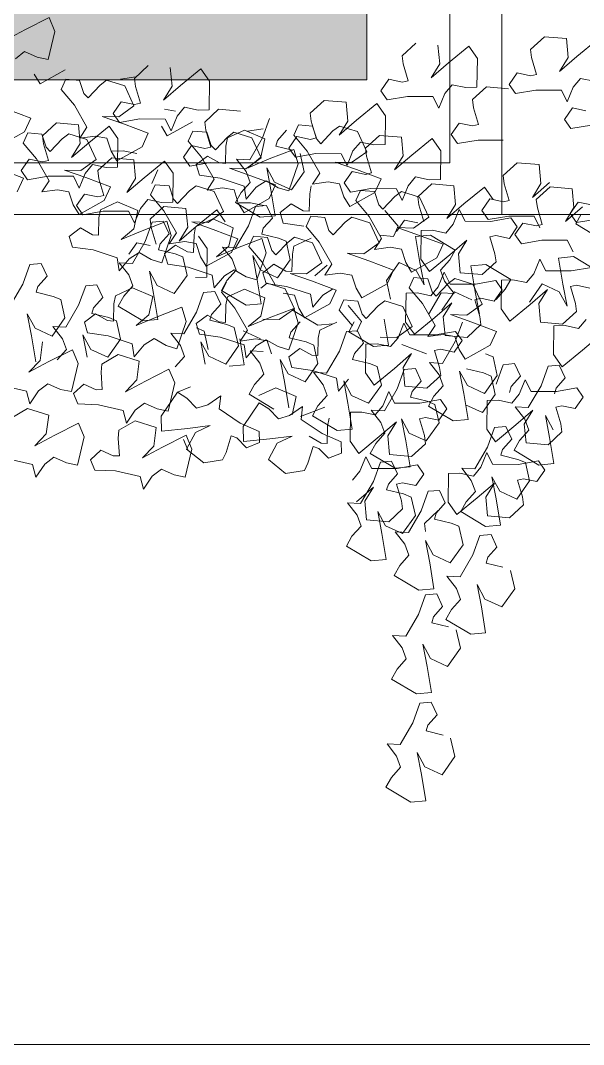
# Model space of a CAD drawing. Header units: metres. Extents: x -44 to 358, y -286 to 66.
# Drawn here: x 268.912 to 269.454, y 10.867 to 11.854 of the extents above; entities that cross this region are included whole.
import ezdxf

# ---------------------------------------------------------------- set-up
doc = ezdxf.new("R2010")
doc.units = ezdxf.units.M
doc.header["$LTSCALE"] = 0.3
doc.linetypes.add('CONTINU', pattern=[0])
for name, color, linetype, lineweight in [('arbustos', 95, 'Continuous', 0), ('EL0', 7, 'Continuous', 15), ('EL1', 150, 'Continuous', 13)]:
    doc.layers.add(name, color=color, linetype=linetype, lineweight=lineweight)
doc.layers.add('matas', color=74, linetype='Continuous', lineweight=0, transparency=0.6)

# ---------------------------------------------------------------- blocks, each defined once
blk = doc.blocks.new('A$C4E4C09DE')
at = {"layer": 'matas', "color": 97, "linetype": 'CONTINU', "true_color": 0x467138}
for p, q in [((54.85, 80.08), (54.2, 78.66)), ((57.25, 78.75), (54.85, 80.08)), ((59.28, 77.57), (57.25, 78.75)), ((54.2, 78.66), (54.79, 75.73)), ((54.79, 75.73), (55.94, 75.92)), ((55.94, 75.92), (57.26, 76.46)), ((57.26, 76.46), (58.19, 75.69)), ((53, 74.71), (55.55, 73.17)), ((45.63, 74.23), (47.23, 73.94)), ((48.65, 73.78), (46.76, 73.26)), ((49.31, 73.24), (48.65, 73.78)), ((51.45, 73.67), (50.96, 72.33)), ((52.9, 73.74), (51.45, 73.67)), ((53.35, 72.67), (52.9, 73.74)), ((55.55, 73.17), (56.19, 74.15)), ((106.28, 72.11), (104.22, 73.92)), ((107.41, 73.93), (107.16, 71.99)), ((109.7, 74.05), (107.41, 73.93)), ((111.1, 72.67), (109.7, 74.05)), ((46.76, 73.26), (45.72, 71.22)), ((50.51, 71.88), (49.31, 73.24)), ((50.96, 72.33), (50.51, 71.88)), ((51.91, 71.07), (53.35, 72.67)), ((110.96, 71.84), (111.1, 72.67)), ((117.52, 72.79), (116.57, 71.55)), ((119.57, 70.98), (117.52, 72.79)), ((120.71, 72.8), (120.46, 70.87)), ((124.39, 71.55), (123, 72.93)), ((108, 70.51), (106.28, 72.11)), ((107.16, 71.99), (108, 70.51)), ((110.38, 70.12), (110.96, 71.84)), ((116.57, 71.55), (116.51, 68.56)), ((124.25, 70.71), (124.39, 71.55)), ((41.4, 70.81), (42.55, 71)), ((45.72, 71.22), (47.27, 70.03)), ((50.53, 68.83), (51.91, 71.07)), ((58.98, 70.46), (56.39, 69.59)), ((112.4, 70.19), (110.99, 69.95)), ((113.19, 68.98), (112.4, 70.19)), ((121.3, 69.39), (119.57, 70.98)), ((120.46, 70.87), (121.3, 69.39)), ((123.68, 68.99), (124.25, 70.71)), ((22.44, 69.36), (21.4, 67.31)), ((24.34, 69.88), (22.44, 69.36)), ((24.99, 69.34), (24.34, 69.88)), ((26.19, 67.98), (24.99, 69.34)), ((27.13, 69.76), (26.64, 68.42)), ((28.58, 69.84), (27.13, 69.76)), ((29.03, 68.77), (28.58, 69.84)), ((32.24, 69.31), (33.84, 69.02)), ((39.61, 69.79), (42.16, 68.25)), ((42.16, 68.25), (42.8, 69.23)), ((46.73, 69.32), (44.14, 68.45)), ((48.97, 70.02), (46.73, 69.32)), ((47.27, 70.03), (48.97, 70.02)), ((56.39, 69.59), (57, 68.15)), ((104.39, 69.62), (105.79, 69.86)), ((105.79, 69.86), (106.54, 68.91)), ((110.99, 69.95), (110.38, 70.12)), ((145.21, 69.48), (144.27, 68.24)), ((147.26, 67.67), (145.21, 69.48)), ((148.4, 69.49), (148.15, 67.56)), ((152.08, 68.24), (150.69, 69.62)), ((26.64, 68.42), (26.19, 67.98)), ((27.6, 67.16), (29.03, 68.77)), ((33.37, 68.34), (32.33, 66.3)), ((35.26, 68.86), (33.37, 68.34)), ((35.91, 68.32), (35.26, 68.86)), ((37.12, 66.96), (35.91, 68.32)), ((38.06, 68.75), (37.57, 67.41)), ((39.51, 68.82), (38.06, 68.75)), ((39.96, 67.75), (39.51, 68.82)), ((44.14, 68.45), (44.74, 67.01)), ((52.38, 68.08), (50.49, 67.56)), ((51.23, 67.67), (50.53, 68.83)), ((53.04, 67.53), (52.38, 68.08)), ((57, 68.15), (59.55, 66.6)), ((106.54, 68.91), (107.09, 67.38)), ((107.09, 67.38), (107.75, 68.58)), ((107.75, 68.58), (110.38, 68.49)), ((110.38, 68.49), (112.48, 68.05)), ((112.48, 68.05), (113.19, 68.98)), ((115.54, 68.65), (113.25, 68.53)), ((116.93, 67.27), (115.54, 68.65)), ((116.51, 68.56), (117.68, 68.5)), ((117.68, 68.5), (119.09, 68.74)), ((119.09, 68.74), (119.83, 67.79)), ((124.29, 68.83), (123.68, 68.99)), ((125.69, 69.07), (124.29, 68.83)), ((126.48, 67.85), (125.69, 69.07)), ((144.27, 68.24), (144.2, 65.25)), ((151.94, 67.4), (152.08, 68.24)), ((21.4, 67.31), (22.96, 66.13)), ((26.21, 64.93), (27.6, 67.16)), ((37.57, 67.41), (37.12, 66.96)), ((38.52, 66.15), (39.96, 67.75)), ((44.74, 67.01), (47.3, 65.46)), ((47.94, 66.44), (48.43, 67.78)), ((48.43, 67.78), (49.63, 67.95)), ((50.49, 67.56), (49.45, 65.51)), ((49.63, 67.95), (51.23, 67.67)), ((54.24, 66.18), (53.04, 67.53)), ((55.18, 67.96), (54.69, 66.62)), ((56.63, 68.04), (55.18, 67.96)), ((57.08, 66.96), (56.63, 68.04)), ((116.79, 66.43), (116.93, 67.27)), ((119.83, 67.79), (120.39, 66.26)), ((120.39, 66.26), (121.05, 67.45)), ((121.05, 67.45), (123.67, 67.37)), ((123.67, 67.37), (125.78, 66.92)), ((125.78, 66.92), (126.48, 67.85)), ((148.99, 66.08), (147.26, 67.67)), ((148.15, 67.56), (148.99, 66.08)), ((151.37, 65.68), (151.94, 67.4)), ((24.66, 66.12), (22.42, 65.42)), ((22.96, 66.13), (24.66, 66.12)), ((32.33, 66.3), (33.88, 65.11)), ((37.13, 63.91), (38.52, 66.15)), ((46.68, 66.52), (45.27, 66.28)), ((47.84, 66.46), (46.68, 66.52)), ((47.3, 65.46), (47.94, 66.44)), ((54.69, 66.62), (54.24, 66.18)), ((55.64, 65.36), (57.08, 66.96)), ((106.53, 66.77), (105.13, 66.52)), ((107.32, 65.55), (106.53, 66.77)), ((116.22, 64.71), (116.79, 66.43)), ((126.84, 66.52), (125.9, 65.27)), ((128.9, 64.71), (126.84, 66.52)), ((130.03, 66.53), (129.78, 64.59)), ((132.32, 66.65), (130.03, 66.53)), ((133.72, 65.27), (132.32, 66.65)), ((22.42, 65.42), (19.82, 64.54)), ((26.91, 63.76), (26.21, 64.93)), ((35.58, 65.1), (33.34, 64.4)), ((33.88, 65.11), (35.58, 65.1)), ((49.45, 65.51), (51, 64.32)), ((54.26, 63.13), (55.64, 65.36)), ((104.51, 65.06), (106.62, 64.62)), ((106.62, 64.62), (107.32, 65.55)), ((125.9, 65.27), (125.84, 62.28)), ((133.58, 64.44), (133.72, 65.27)), ((143.23, 65.34), (140.94, 65.22)), ((144.62, 63.96), (143.23, 65.34)), ((144.2, 65.25), (145.37, 65.19)), ((145.37, 65.19), (146.78, 65.43)), ((146.78, 65.43), (147.52, 64.48)), ((151.98, 65.52), (151.37, 65.68)), ((153.38, 65.76), (151.98, 65.52)), ((154.17, 64.54), (153.38, 65.76)), ((19.82, 64.54), (20.43, 63.11)), ((23.62, 62.54), (24.12, 63.88)), ((24.12, 63.88), (25.31, 64.05)), ((25.31, 64.05), (26.91, 63.76)), ((33.34, 64.4), (30.75, 63.53)), ((37.84, 62.75), (37.13, 63.91)), ((43, 64.67), (43.6, 63.23)), ((52.7, 64.31), (50.46, 63.62)), ((51, 64.32), (52.7, 64.31)), ((59.52, 64.19), (56.92, 63.31)), ((116.83, 64.55), (116.22, 64.71)), ((118.23, 64.79), (116.83, 64.55)), ((119.02, 63.57), (118.23, 64.79)), ((130.62, 63.11), (128.9, 64.71)), ((129.78, 64.59), (130.62, 63.11)), ((133, 62.72), (133.58, 64.44)), ((138.59, 62.53), (137.92, 64.57)), ((144.48, 63.12), (144.62, 63.96)), ((147.52, 64.48), (148.08, 62.95)), ((148.08, 62.95), (148.74, 64.14)), ((148.74, 64.14), (151.36, 64.06)), ((151.36, 64.06), (153.47, 63.61)), ((153.47, 63.61), (154.17, 64.54)), ((15.78, 62.79), (14.74, 60.75)), ((17.67, 63.31), (15.78, 62.79)), ((18.33, 62.77), (17.67, 63.31)), ((19.53, 61.42), (18.33, 62.77)), ((20.47, 63.2), (19.98, 61.86)), ((20.43, 63.11), (22.98, 61.56)), ((21.92, 63.27), (20.47, 63.2)), ((22.37, 62.2), (21.92, 63.27)), ((30.75, 63.53), (31.35, 62.09)), ((34.55, 61.52), (35.04, 62.86)), ((35.04, 62.86), (36.24, 63.03)), ((36.24, 63.03), (37.84, 62.75)), ((38.99, 63.16), (37.1, 62.64)), ((39.64, 62.61), (38.99, 63.16)), ((41.79, 63.04), (41.3, 61.7)), ((43.24, 63.12), (41.79, 63.04)), ((43.69, 62.04), (43.24, 63.12)), ((50.46, 63.62), (47.87, 62.74)), ((47.87, 62.74), (48.47, 61.3)), ((54.96, 61.96), (54.26, 63.13)), ((56.92, 63.31), (57.53, 61.87)), ((113.59, 63.17), (116.21, 63.09)), ((116.21, 63.09), (118.32, 62.65)), ((118.32, 62.65), (119.02, 63.57)), ((120.98, 63.09), (120.04, 61.85)), ((123.03, 61.28), (120.98, 63.09)), ((124.17, 63.1), (123.92, 61.17)), ((126.46, 63.22), (124.17, 63.1)), ((127.85, 61.85), (126.46, 63.22)), ((135.02, 62.79), (133.61, 62.55)), ((135.81, 61.58), (135.02, 62.79)), ((136.11, 63.43), (137.02, 62.33)), ((140.47, 63.28), (138.32, 62.45)), ((142.22, 62.4), (140.47, 63.28)), ((143.91, 61.4), (144.48, 63.12)), ((154.53, 63.21), (153.59, 61.96)), ((156.59, 61.4), (154.53, 63.21)), ((157.72, 63.22), (157.47, 61.28)), ((160.01, 63.34), (157.72, 63.22)), ((161.41, 61.96), (160.01, 63.34)), ((19.98, 61.86), (19.53, 61.42)), ((20.93, 60.6), (22.37, 62.2)), ((22.98, 61.56), (23.62, 62.54)), ((31.35, 62.09), (33.91, 60.54)), ((37.1, 62.64), (36.06, 60.59)), ((40.85, 61.26), (39.64, 62.61)), ((41.3, 61.7), (40.85, 61.26)), ((42.25, 60.44), (43.69, 62.04)), ((51.67, 60.74), (52.16, 62.08)), ((52.16, 62.08), (53.36, 62.24)), ((53.36, 62.24), (54.96, 61.96)), ((120.04, 61.85), (119.97, 58.86)), ((125.84, 62.28), (127.01, 62.22)), ((127.01, 62.22), (128.41, 62.46)), ((127.71, 61.01), (127.85, 61.85)), ((128.41, 62.46), (129.16, 61.51)), ((133.61, 62.55), (133, 62.72)), ((137.18, 61.72), (135.41, 61.36)), ((137.02, 62.33), (137.18, 61.72)), ((138.32, 62.45), (138.69, 60.53)), ((139.83, 60.21), (138.59, 62.53)), ((142.34, 61.56), (142.22, 62.4)), ((153.59, 61.96), (153.53, 58.97)), ((161.27, 61.13), (161.41, 61.96)), ((14.74, 60.75), (16.29, 59.56)), ((19.55, 58.37), (20.93, 60.6)), ((31.6, 61.38), (30.94, 60.09)), ((32.76, 61.24), (31.6, 61.38)), ((33.28, 61.6), (31.88, 61.36)), ((33.42, 59.19), (32.76, 61.24)), ((34.45, 61.54), (33.28, 61.6)), ((33.91, 60.54), (34.55, 61.52)), ((48.47, 61.3), (51.03, 59.76)), ((51.03, 59.76), (51.67, 60.74)), ((109.78, 60.76), (109.53, 58.82)), ((112.08, 60.88), (109.78, 60.76)), ((113.47, 59.5), (112.08, 60.88)), ((124.76, 59.69), (123.03, 61.28)), ((123.92, 61.17), (124.76, 59.69)), ((127.14, 59.29), (127.71, 61.01)), ((129.16, 61.51), (129.71, 59.98)), ((129.71, 59.98), (130.37, 61.18)), ((130.37, 61.18), (133, 61.09)), ((133, 61.09), (135.1, 60.65)), ((134.61, 61.06), (134.12, 59.16)), ((135.3, 61.45), (134.79, 59.98)), ((135.1, 60.65), (135.81, 61.58)), ((137.81, 60.37), (135.3, 61.45)), ((142.33, 59.75), (142.34, 61.56)), ((144.52, 61.24), (143.91, 61.4)), ((145.92, 61.48), (144.52, 61.24)), ((146.71, 60.26), (145.92, 61.48)), ((158.31, 59.8), (156.59, 61.4)), ((157.47, 61.28), (158.31, 59.8)), ((160.69, 59.41), (161.27, 61.13)), ((17.99, 59.55), (15.75, 58.85)), ((16.29, 59.56), (17.99, 59.55)), ((20.84, 59.94), (19.8, 57.9)), ((22.73, 60.46), (20.84, 59.94)), ((23.39, 59.92), (22.73, 60.46)), ((24.59, 58.57), (23.39, 59.92)), ((25.53, 60.35), (25.04, 59.01)), ((26.98, 60.42), (25.53, 60.35)), ((27.43, 59.35), (26.98, 60.42)), ((30.94, 60.09), (31.86, 58.99)), ((36.06, 60.59), (37.61, 59.4)), ((40.86, 58.21), (42.25, 60.44)), ((134.79, 59.98), (135.65, 57.12)), ((139.94, 59.39), (137.81, 60.37)), ((138.69, 60.53), (139.94, 59.39)), ((141.2, 60.24), (139.83, 60.21)), ((140.15, 58.99), (141.2, 60.24)), ((141.28, 59.86), (143.9, 59.78)), ((142.96, 59.78), (142.33, 59.75)), ((144.22, 60.45), (142.96, 59.78)), ((143.9, 59.78), (146.01, 59.34)), ((145.35, 59.53), (144.22, 60.45)), ((144.97, 58.43), (145.35, 59.53)), ((146.01, 59.34), (146.71, 60.26)), ((148.67, 59.78), (147.73, 58.54)), ((150.72, 57.97), (148.67, 59.78)), ((151.86, 59.79), (151.61, 57.86)), ((154.15, 59.91), (151.86, 59.79)), ((155.54, 58.54), (154.15, 59.91)), ((15.75, 58.85), (13.16, 57.98)), ((25.04, 59.01), (24.59, 58.57)), ((26, 57.75), (27.43, 59.35)), ((31.86, 58.99), (32.01, 58.38)), ((34.66, 56.88), (33.42, 59.19)), ((37.07, 58.7), (34.48, 57.82)), ((39.31, 59.39), (37.07, 58.7)), ((37.61, 59.4), (39.31, 59.39)), ((42.26, 59.38), (41.6, 58.09)), ((43.41, 59.24), (42.26, 59.38)), ((44.08, 57.2), (43.41, 59.24)), ((108.56, 58.5), (106.27, 58.37)), ((109.95, 57.12), (108.56, 58.5)), ((110.37, 57.34), (108.65, 58.93)), ((109.53, 58.82), (110.37, 57.34)), ((112.76, 56.94), (113.33, 58.66)), ((113.33, 58.66), (113.47, 59.5)), ((119.97, 58.86), (121.14, 58.79)), ((121.14, 58.79), (122.55, 59.04)), ((122.55, 59.04), (123.29, 58.08)), ((127.75, 59.12), (127.14, 59.29)), ((129.15, 59.37), (127.75, 59.12)), ((129.94, 58.15), (129.15, 59.37)), ((134.12, 59.16), (135.37, 57.24)), ((137.17, 57.99), (138.03, 59.46)), ((138.03, 59.46), (137.51, 57.17)), ((139.7, 57.87), (140.15, 58.99)), ((147.73, 58.54), (147.66, 55.55)), ((153.53, 58.97), (154.7, 58.91)), ((154.7, 58.91), (156.1, 59.15)), ((155.4, 57.7), (155.54, 58.54)), ((156.1, 59.15), (156.85, 58.2)), ((161.3, 59.24), (160.69, 59.41)), ((162.71, 59.48), (161.3, 59.24)), ((163.5, 58.27), (162.71, 59.48)), ((13.16, 57.98), (13.76, 56.54)), ((17.45, 57.31), (18.65, 57.48)), ((18.65, 57.48), (20.25, 57.2)), ((20.25, 57.2), (19.55, 58.37)), ((19.8, 57.9), (21.35, 56.71)), ((24.61, 55.52), (26, 57.75)), ((26.71, 57.66), (25.67, 55.61)), ((28.6, 58.18), (26.71, 57.66)), ((29.25, 57.64), (28.6, 58.18)), ((29.44, 57.73), (28.95, 55.83)), ((30.45, 56.28), (29.25, 57.64)), ((30.24, 58.02), (29.44, 57.73)), ((32.01, 58.38), (30.24, 58.02)), ((31.4, 58.06), (30.9, 56.72)), ((32.84, 58.14), (31.4, 58.06)), ((33.3, 57.06), (32.84, 58.14)), ((34.48, 57.82), (35.08, 56.38)), ((38.55, 57.93), (37.61, 56.69)), ((41.57, 57.04), (40.86, 58.21)), ((41.6, 58.09), (42.51, 57)), ((106.27, 58.37), (106.02, 56.44)), ((115.38, 58.23), (114.44, 56.99)), ((117.44, 56.42), (115.38, 58.23)), ((118.57, 58.25), (118.32, 56.31)), ((120.86, 58.37), (118.57, 58.25)), ((122.26, 56.99), (120.86, 58.37)), ((123.29, 58.08), (123.85, 56.56)), ((123.85, 56.56), (124.51, 57.75)), ((124.51, 57.75), (127.14, 57.66)), ((127.14, 57.66), (129.24, 57.22)), ((129.24, 57.22), (129.94, 58.15)), ((133.48, 56.9), (133.36, 57.74)), ((135.37, 57.24), (137.17, 57.99)), ((135.65, 57.12), (136.78, 57.42)), ((136.78, 57.42), (138.05, 58.09)), ((138.05, 58.09), (139.05, 57.41)), ((139.05, 57.41), (140.05, 56.13)), ((140.61, 56.78), (139.7, 57.87)), ((140.05, 56.13), (140.31, 57.47)), ((140.31, 57.47), (142.83, 58.2)), ((142.83, 58.2), (144.97, 58.43)), ((152.45, 56.37), (150.72, 57.97)), ((151.61, 57.86), (152.45, 56.37)), ((154.83, 55.98), (155.4, 57.7)), ((156.85, 58.2), (157.4, 56.67)), ((157.4, 56.67), (158.06, 57.87)), ((158.06, 57.87), (160.69, 57.78)), ((160.69, 57.78), (162.79, 57.34)), ((162.79, 57.34), (163.5, 58.27)), ((13.76, 56.54), (16.32, 54.99)), ((16.96, 55.97), (17.45, 57.31)), ((23.06, 56.7), (20.81, 56)), ((21.35, 56.71), (23.06, 56.7)), ((30.9, 56.72), (30.45, 56.28)), ((31.86, 55.46), (33.3, 57.06)), ((36.03, 56.9), (34.66, 56.88)), ((34.98, 55.66), (36.03, 56.9)), ((35.08, 56.38), (37.64, 54.84)), ((37.61, 56.69), (37.55, 53.7)), ((38.28, 55.82), (38.77, 57.16)), ((38.77, 57.16), (39.97, 57.32)), ((39.97, 57.32), (41.57, 57.04)), ((42.67, 56.39), (40.9, 56.02)), ((42.51, 57), (42.67, 56.39)), ((45.32, 54.88), (44.08, 57.2)), ((105.6, 57.02), (104.19, 56.78)), ((106.86, 54.96), (105.13, 56.55)), ((106.39, 55.8), (105.6, 57.02)), ((106.02, 56.44), (106.86, 54.96)), ((109.81, 56.28), (109.95, 57.12)), ((113.36, 56.78), (112.76, 56.94)), ((114.77, 57.02), (113.36, 56.78)), ((115.56, 55.8), (114.77, 57.02)), ((119.16, 54.83), (117.44, 56.42)), ((122.12, 56.15), (122.26, 56.99)), ((133.47, 55.09), (133.48, 56.9)), ((137.51, 57.17), (136.97, 54.48)), ((141.14, 55.73), (140.61, 56.78)), ((16.32, 54.99), (16.96, 55.97)), ((20.81, 56), (18.22, 55.13)), ((25.31, 54.35), (24.61, 55.52)), ((25.67, 55.61), (27.22, 54.43)), ((28.95, 55.83), (30.2, 53.9)), ((30.47, 53.23), (31.86, 55.46)), ((32, 54.66), (32.86, 56.12)), ((32.86, 56.12), (32.35, 53.83)), ((34.53, 54.54), (34.98, 55.66)), ((37.64, 54.84), (38.28, 55.82)), ((40.1, 55.73), (39.6, 53.83)), ((40.9, 56.02), (40.1, 55.73)), ((103.58, 55.32), (105.69, 54.88)), ((105.75, 54.74), (105.23, 55.79)), ((105.69, 54.88), (106.39, 55.8)), ((109.24, 54.56), (109.81, 56.28)), ((109.47, 54.21), (110.12, 55.4)), ((110.12, 55.4), (112.75, 55.32)), ((112.75, 55.32), (114.86, 54.88)), ((114.86, 54.88), (115.56, 55.8)), ((117.91, 55.81), (117.25, 54.62)), ((118.47, 54.28), (117.91, 55.81)), ((118.32, 56.31), (119.16, 54.83)), ((121.55, 54.44), (122.12, 56.15)), ((125.61, 55.45), (124.17, 53.85)), ((135.36, 55.78), (134.1, 55.12)), ((136.49, 54.87), (135.36, 55.78)), ((138.52, 54.29), (141.14, 55.73)), ((147.66, 55.55), (148.83, 55.48)), ((148.83, 55.48), (150.24, 55.73)), ((150.24, 55.73), (150.98, 54.77)), ((153.38, 55.37), (151.24, 54.54)), ((155.14, 54.49), (153.38, 55.37)), ((155.44, 55.81), (154.83, 55.98)), ((156.84, 56.06), (155.44, 55.81)), ((157.63, 54.84), (156.84, 56.06)), ((11.81, 54.47), (9.92, 53.95)), ((12.47, 53.93), (11.81, 54.47)), ((14.61, 54.35), (14.12, 53.01)), ((16.06, 54.43), (14.61, 54.35)), ((16.51, 53.36), (16.06, 54.43)), ((18.22, 55.13), (18.82, 53.69)), ((22.02, 53.12), (22.51, 54.46)), ((22.51, 54.46), (23.71, 54.63)), ((23.71, 54.63), (25.31, 54.35)), ((28.92, 54.41), (26.68, 53.72)), ((27.22, 54.43), (28.92, 54.41)), ((30.2, 53.9), (32, 54.66)), ((35.44, 53.44), (34.53, 54.54)), ((46.68, 54.9), (45.32, 54.88)), ((45.64, 53.66), (46.68, 54.9)), ((54.78, 54.53), (54.12, 53.24)), ((55.94, 54.38), (54.78, 54.53)), ((56.6, 52.34), (55.94, 54.38)), ((103.14, 53.3), (105.75, 54.74)), ((109.85, 54.39), (109.24, 54.56)), ((111.25, 54.64), (109.85, 54.39)), ((112.04, 53.42), (111.25, 54.64)), ((112.52, 55.14), (111.82, 54.22)), ((114.62, 54.7), (112.52, 55.14)), ((117.25, 54.62), (114.62, 54.7)), ((119.21, 53.33), (118.47, 54.28)), ((123.56, 54.51), (122.15, 54.27)), ((124.35, 53.3), (123.56, 54.51)), ((134.1, 55.12), (133.47, 55.09)), ((136.11, 53.77), (136.49, 54.87)), ((136.97, 54.48), (138.52, 54.29)), ((143.07, 54.92), (142.13, 53.68)), ((145.13, 53.11), (143.07, 54.92)), ((146.26, 54.94), (146.01, 53)), ((148.55, 55.06), (146.26, 54.94)), ((149.95, 53.68), (148.55, 55.06)), ((150.98, 54.77), (151.54, 53.25)), ((151.24, 54.54), (151.6, 52.62)), ((151.54, 53.25), (152.2, 54.44)), ((152.2, 54.44), (154.83, 54.35)), ((154.83, 54.35), (156.93, 53.91)), ((155.26, 53.65), (155.14, 54.49)), ((156.93, 53.91), (157.63, 54.84)), ((9.92, 53.95), (8.88, 51.9)), ((13.67, 52.57), (12.47, 53.93)), ((15.08, 51.76), (16.51, 53.36)), ((18.82, 53.69), (21.38, 52.14)), ((26.68, 53.72), (24.08, 52.84)), ((31.26, 53.32), (29.37, 52.8)), ((31.91, 52.78), (31.26, 53.32)), ((32.35, 53.83), (31.81, 51.15)), ((35.97, 52.4), (35.44, 53.44)), ((35.96, 52.21), (35.5, 53.28)), ((37.55, 53.7), (38.72, 53.63)), ((39.6, 53.83), (40.86, 51.91)), ((42.66, 52.66), (43.52, 54.13)), ((43.52, 54.13), (43, 51.83)), ((45.19, 52.54), (45.64, 53.66)), ((54.12, 53.24), (55.04, 52.14)), ((111.34, 52.49), (112.04, 53.42)), ((111.82, 54.22), (112.6, 53)), ((112.6, 53), (114.01, 53.24)), ((114.01, 53.24), (114.62, 53.08)), ((120.62, 53.57), (119.21, 53.33)), ((121.79, 53.51), (120.62, 53.57)), ((121.72, 50.52), (121.79, 53.51)), ((124.17, 53.85), (124.62, 52.78)), ((133.97, 53.54), (136.11, 53.77)), ((143.45, 53.94), (141.31, 53.11)), ((145.2, 53.06), (143.45, 53.94)), ((148.21, 53.54), (147.7, 52.07)), ((150.73, 52.46), (148.21, 53.54)), ((149.81, 52.84), (149.95, 53.68)), ((155.25, 51.84), (155.26, 53.65)), ((14.12, 53.01), (13.67, 52.57)), ((21.38, 52.14), (22.02, 53.12)), ((24.08, 52.84), (24.69, 51.41)), ((27.89, 50.84), (28.38, 52.18)), ((29.37, 52.8), (28.33, 50.76)), ((28.38, 52.18), (29.57, 52.35)), ((33.35, 50.95), (35.97, 52.4)), ((34.52, 50.61), (35.96, 52.21)), ((36.66, 52.25), (36, 50.96)), ((37.82, 52.1), (36.66, 52.25)), ((38.49, 50.06), (37.82, 52.1)), ((40.86, 51.91), (42.66, 52.66)), ((46.1, 51.44), (45.19, 52.54)), ((48.92, 52.53), (48.26, 51.24)), ((50.08, 52.39), (48.92, 52.53)), ((50.75, 50.34), (50.08, 52.39)), ((55.04, 52.14), (55.19, 51.53)), ((57.84, 50.02), (56.6, 52.34)), ((105.95, 51.83), (106.61, 53.02)), ((106.61, 53.02), (109.23, 52.93)), ((109.23, 52.93), (111.34, 52.49)), ((114.62, 53.08), (114.05, 51.36)), ((117.84, 51.2), (117, 52.68)), ((117, 52.68), (118.73, 51.09)), ((120.8, 53.05), (118.18, 51.6)), ((122.34, 52.85), (120.8, 53.05)), ((121.8, 50.17), (122.34, 52.85)), ((124.62, 52.78), (126.07, 52.85)), ((134.93, 51.42), (133.18, 52.3)), ((138.28, 52.11), (137.77, 50.63)), ((140.79, 51.02), (138.28, 52.11)), ((141.31, 53.11), (141.67, 51.19)), ((146.85, 51.52), (145.13, 53.11)), ((145.33, 52.22), (145.2, 53.06)), ((145.32, 50.41), (145.33, 52.22)), ((146.01, 53), (146.85, 51.52)), ((149.24, 51.13), (149.81, 52.84)), ((152.86, 51.48), (150.73, 52.46)), ((151.6, 52.62), (152.86, 51.48)), ((157.14, 52.54), (155.88, 51.87)), ((158.27, 51.62), (157.14, 52.54)), ((8.88, 51.9), (10.43, 50.72)), ((13.69, 49.52), (15.08, 51.76)), ((17.11, 51.38), (16.07, 49.33)), ((19, 51.89), (17.11, 51.38)), ((19.66, 51.35), (19, 51.89)), ((20.86, 50), (19.66, 51.35)), ((21.8, 51.78), (21.31, 50.44)), ((23.25, 51.86), (21.8, 51.78)), ((23.7, 50.78), (23.25, 51.86)), ((24.69, 51.41), (27.25, 49.86)), ((31.81, 51.15), (33.35, 50.95)), ((43, 51.83), (42.46, 49.15)), ((46.63, 50.4), (46.1, 51.44)), ((48.26, 51.24), (49.18, 50.14)), ((53.42, 51.17), (52.62, 50.87)), ((55.19, 51.53), (53.42, 51.17)), ((105.88, 51.34), (103.26, 49.89)), ((107.43, 51.14), (105.88, 51.34)), ((106.89, 48.46), (107.43, 51.14)), ((114.05, 51.36), (113.9, 50.52)), ((117.59, 49.26), (117.84, 51.2)), ((118.18, 51.6), (118.71, 50.56)), ((118.73, 51.09), (120.78, 49.28)), ((135.06, 50.58), (134.93, 51.42)), ((141.67, 51.19), (142.93, 50.04)), ((147.21, 51.1), (145.95, 50.43)), ((148.34, 50.19), (147.21, 51.1)), ((147.7, 52.07), (148.57, 49.21)), ((151.25, 51.2), (149.84, 50.96)), ((152.04, 49.99), (151.25, 51.2)), ((155.88, 51.87), (155.25, 51.84)), ((157.89, 50.52), (158.27, 51.62)), ((9.89, 50.01), (7.3, 49.13)), ((12.14, 50.71), (9.89, 50.01)), ((10.43, 50.72), (12.14, 50.71)), ((11.54, 47.95), (10.87, 49.99)), ((18.99, 50.01), (18.45, 47.33)), ((21.31, 50.44), (20.86, 50)), ((22.27, 49.18), (23.7, 50.78)), ((25.85, 49.13), (28.47, 50.57)), ((27.25, 49.86), (27.89, 50.84)), ((28.33, 50.76), (29.88, 49.57)), ((33.13, 48.38), (34.52, 50.61)), ((36, 50.96), (36.92, 49.86)), ((39.73, 47.74), (38.49, 50.06)), ((44.01, 48.96), (46.63, 50.4)), ((49.18, 50.14), (49.34, 49.53)), ((51.99, 48.02), (50.75, 50.34)), ((52.62, 50.87), (52.13, 48.98)), ((106.09, 49.85), (103.99, 50.29)), ((109.38, 50.96), (108.72, 49.76)), ((109.94, 49.43), (109.38, 50.96)), ((114.94, 50.2), (112.32, 48.75)), ((113.9, 50.52), (115.3, 49.14)), ((116.49, 50), (114.94, 50.2)), ((115.95, 47.32), (116.49, 50)), ((118.71, 50.56), (119.62, 49.46)), ((120.78, 49.28), (121.72, 50.52)), ((121.29, 47.88), (121.8, 50.17)), ((123.95, 50.1), (122.15, 49.34)), ((125.2, 48.17), (123.95, 50.1)), ((135.05, 48.77), (135.06, 50.58)), ((137.77, 50.63), (138.64, 47.77)), ((142.93, 50.04), (140.79, 51.02)), ((145.95, 50.43), (145.32, 50.41)), ((147.95, 49.09), (148.34, 50.19)), ((149.7, 49.51), (150.96, 50.18)), ((150.96, 50.18), (151.97, 49.5)), ((153.22, 49.56), (155.75, 50.29)), ((155.75, 50.29), (157.89, 50.52)), ((7.3, 49.13), (7.9, 47.7)), ((14.39, 48.36), (13.69, 49.52)), ((16.07, 49.33), (17.62, 48.14)), ((22.62, 48.57), (22.09, 49.62)), ((24.31, 49.32), (25.85, 49.13)), ((27.7, 49.42), (28.62, 48.32)), ((29.88, 49.57), (31.58, 49.56)), ((37.08, 49.25), (35.3, 48.89)), ((36.92, 49.86), (37.08, 49.25)), ((42.46, 49.15), (44.01, 48.96)), ((47.56, 49.17), (46.76, 48.87)), ((49.34, 49.53), (47.56, 49.17)), ((52.13, 48.98), (53.38, 47.05)), ((55.18, 47.8), (56.04, 49.27)), ((56.04, 49.27), (55.53, 46.98)), ((108.72, 49.76), (106.09, 49.85)), ((110.68, 48.47), (109.94, 49.43)), ((115.3, 49.14), (117.59, 49.26)), ((119.24, 49.25), (118.58, 48.05)), ((119.62, 49.46), (119.17, 48.34)), ((119.8, 47.72), (119.24, 49.25)), ((122.15, 49.34), (121.29, 47.88)), ((131.4, 49.55), (132.66, 48.4)), ((136.94, 49.46), (135.67, 48.8)), ((138.06, 48.55), (136.94, 49.46)), ((145.82, 48.86), (147.95, 49.09)), ((148.57, 49.21), (149.7, 49.51)), ((151.97, 49.5), (152.97, 48.22)), ((152.97, 48.22), (153.22, 49.56)), ((11.1, 47.13), (11.59, 48.47)), ((12.78, 45.63), (11.54, 47.95)), ((11.59, 48.47), (12.79, 48.64)), ((12.79, 48.64), (14.39, 48.36)), ((17.62, 48.14), (19.33, 48.13)), ((20, 47.13), (22.62, 48.57)), ((21.71, 48.71), (21.05, 47.42)), ((22.86, 48.57), (21.71, 48.71)), ((23.53, 46.52), (22.86, 48.57)), ((28.62, 48.32), (28.78, 47.71)), ((31.76, 47.51), (33.57, 48.27)), ((33.84, 47.21), (33.13, 48.38)), ((34.51, 48.59), (34.01, 46.69)), ((35.3, 48.89), (34.51, 48.59)), ((37.63, 48.12), (37.14, 46.22)), ((38.43, 48.41), (37.63, 48.12)), ((46.76, 48.87), (46.27, 46.98)), ((53.35, 48.05), (51.99, 48.02)), ((52.3, 46.8), (53.35, 48.05)), ((104.08, 48.14), (105.48, 48.39)), ((105.48, 48.39), (106.09, 48.22)), ((106.09, 48.22), (105.52, 46.5)), ((106.37, 46.17), (106.89, 48.46)), ((109.03, 48.39), (107.23, 47.63)), ((110.28, 46.46), (109.03, 48.39)), ((112.09, 48.72), (110.68, 48.47)), ((113.26, 48.65), (112.09, 48.72)), ((112.32, 48.75), (112.85, 47.71)), ((113.85, 48.58), (113.15, 47.65)), ((113.19, 45.66), (113.26, 48.65)), ((115.96, 48.14), (113.85, 48.58)), ((118.58, 48.05), (115.96, 48.14)), ((119.17, 48.34), (118.12, 47.1)), ((124.71, 46.27), (125.2, 48.17)), ((135.67, 48.8), (135.05, 48.77)), ((137.68, 47.45), (138.06, 48.55)), ((138.64, 47.77), (139.77, 48.07)), ((139.77, 48.07), (141.03, 48.74)), ((141.03, 48.74), (142.03, 48.07)), ((142.03, 48.07), (143.04, 46.79)), ((143.04, 46.79), (143.29, 48.12)), ((143.29, 48.12), (145.82, 48.86)), ((8.35, 46.78), (7.56, 46.48)), ((7.9, 47.7), (10.46, 46.15)), ((10.46, 46.15), (11.1, 47.13)), ((17.08, 47.44), (14.49, 46.56)), ((18.45, 47.33), (20, 47.13)), ((21.05, 47.42), (21.96, 46.32)), ((26.21, 47.05), (25.71, 45.15)), ((27, 47.35), (26.21, 47.05)), ((28.78, 47.71), (27, 47.35)), ((30.55, 45.98), (31.04, 47.32)), ((31.04, 47.32), (32.23, 47.49)), ((32.23, 47.49), (33.84, 47.21)), ((33.91, 47.44), (33.37, 44.76)), ((37.06, 45.52), (37.93, 46.99)), ((37.93, 46.99), (37.41, 44.7)), ((41.09, 47.77), (39.73, 47.74)), ((40.04, 46.52), (41.09, 47.77)), ((46.27, 46.98), (47.52, 45.05)), ((49.32, 45.8), (50.19, 47.27)), ((50.19, 47.27), (49.67, 44.98)), ((51.85, 45.69), (52.3, 46.8)), ((53.38, 47.05), (55.18, 47.8)), ((55.53, 46.98), (54.99, 44.3)), ((107.23, 47.63), (106.37, 46.17)), ((109.31, 46.35), (108.47, 47.83)), ((108.47, 47.83), (110.2, 46.23)), ((112.85, 47.71), (113.76, 46.61)), ((113.15, 47.65), (113.94, 46.43)), ((115.43, 45.03), (115.95, 47.32)), ((118.09, 47.25), (116.29, 46.49)), ((119.35, 45.32), (118.09, 47.25)), ((118.12, 47.1), (119.49, 47.12)), ((119.49, 47.12), (120.73, 44.81)), ((120.54, 46.76), (119.8, 47.72)), ((121.95, 47.01), (120.54, 46.76)), ((123.12, 46.94), (121.95, 47.01)), ((123.06, 43.95), (123.12, 46.94)), ((130.76, 47.1), (131.76, 46.43)), ((133.02, 46.49), (135.54, 47.22)), ((135.54, 47.22), (137.68, 47.45)), ((139.89, 46.79), (137.75, 45.96)), ((141.65, 45.91), (139.89, 46.79)), ((0.66, 45.86), (0, 44.57)), ((1.82, 45.71), (0.66, 45.86)), ((2.48, 43.67), (1.82, 45.71)), ((5.32, 45.86), (4.66, 44.57)), ((6.48, 45.71), (5.32, 45.86)), ((7.15, 43.67), (6.48, 45.71)), ((7.56, 46.48), (7.06, 44.58)), ((21.96, 46.32), (22.12, 45.71)), ((24.77, 44.2), (23.53, 46.52)), ((32.79, 46.23), (31.43, 46.2)), ((31.75, 44.98), (32.79, 46.23)), ((34.01, 46.69), (35.26, 44.77)), ((39.59, 45.4), (40.04, 46.52)), ((47.52, 45.05), (49.32, 45.8)), ((54.35, 46.4), (54.52, 44.46)), ((105.52, 46.5), (105.38, 45.66)), ((109.06, 44.41), (109.31, 46.35)), ((110.2, 46.23), (112.25, 44.42)), ((113.94, 46.43), (115.35, 46.68)), ((115.35, 46.68), (115.95, 46.51)), ((115.95, 46.51), (115.38, 44.79)), ((118.33, 46.12), (120.06, 44.52)), ((119.18, 44.64), (118.33, 46.12)), ((131.76, 46.43), (132.76, 45.15)), ((132.76, 45.15), (133.02, 46.49)), ((137.75, 45.96), (138.12, 44.04)), ((141.77, 45.07), (141.65, 45.91)), ((151.51, 46.51), (149.37, 45.68)), ((153.26, 45.63), (151.51, 46.51)), ((8.49, 44.78), (7.7, 44.48)), ((10.27, 45.14), (8.49, 44.78)), ((10.12, 43.41), (10.98, 44.88)), ((10.98, 44.88), (10.46, 42.59)), ((14.14, 45.66), (12.78, 45.63)), ((13.1, 44.41), (14.14, 45.66)), ((15.58, 45), (14.92, 43.71)), ((16.73, 44.86), (15.58, 45)), ((17.4, 42.81), (16.73, 44.86)), ((19.55, 45.05), (19.05, 43.16)), ((20.34, 45.35), (19.55, 45.05)), ((22.12, 45.71), (20.34, 45.35)), ((25.71, 45.15), (26.96, 43.23)), ((28.77, 43.98), (29.63, 45.45)), ((29.63, 45.45), (29.11, 43.16)), ((31.29, 43.86), (31.75, 44.98)), ((33.37, 44.76), (34.92, 44.56)), ((35.26, 44.77), (37.06, 45.52)), ((40.51, 44.31), (39.59, 45.4)), ((46.46, 45.36), (44.25, 44.74)), ((44.25, 44.74), (44.43, 42.8)), ((48.12, 44.32), (46.46, 45.36)), ((51.23, 45.7), (50.58, 44.28)), ((53.63, 44.38), (51.23, 45.7)), ((52.77, 44.59), (51.85, 45.69)), ((105.09, 43.91), (104.34, 44.86)), ((105.38, 45.66), (106.77, 44.29)), ((112.25, 44.42), (113.19, 45.66)), ((115.38, 44.79), (115.24, 43.95)), ((129.07, 45.46), (127.63, 43.86)), ((134.72, 44.96), (134.21, 43.49)), ((137.24, 43.88), (134.72, 44.96)), ((141.76, 43.26), (141.77, 45.07)), ((146.34, 44.68), (145.83, 43.21)), ((148.85, 43.6), (146.34, 44.68)), ((149.37, 45.68), (149.73, 43.77)), ((153.39, 44.79), (153.26, 45.63)), ((153.37, 42.98), (153.39, 44.79)), ((0, 44.57), (0.91, 43.47)), ((3.72, 41.35), (2.48, 43.67)), ((4.66, 44.57), (5.58, 43.47)), ((7.06, 44.58), (8.32, 42.66)), ((7.7, 44.48), (7.2, 42.59)), ((12.64, 43.29), (13.1, 44.41)), ((14.92, 43.71), (15.83, 42.61)), ((26.13, 44.23), (24.77, 44.2)), ((25.09, 42.98), (26.13, 44.23)), ((26.96, 43.23), (28.77, 43.98)), ((32.21, 42.77), (31.29, 43.86)), ((41.14, 44.04), (40.49, 42.63)), ((43.54, 42.72), (41.14, 44.04)), ((48.17, 43.47), (48.12, 44.32)), ((50.58, 44.28), (51.17, 41.35)), ((55.66, 43.2), (53.63, 44.38)), ((54.52, 44.46), (55.66, 43.2)), ((106.49, 44.15), (105.09, 43.91)), ((107.66, 44.09), (106.49, 44.15)), ((106.77, 44.29), (109.06, 44.41)), ((107.6, 41.1), (107.66, 44.09)), ((115.24, 43.95), (116.63, 42.58)), ((118.93, 42.7), (119.18, 44.64)), ((120.06, 44.52), (122.11, 42.71)), ((122.11, 42.71), (123.06, 43.95)), ((123.24, 43.82), (122.58, 42.63)), ((123.79, 42.29), (123.24, 43.82)), ((127.63, 43.86), (128.08, 42.79)), ((131.94, 42.79), (130.19, 43.67)), ((139.37, 42.9), (137.24, 43.88)), ((138.12, 44.04), (139.37, 42.9)), ((143.65, 43.95), (142.39, 43.29)), ((144.78, 43.04), (143.65, 43.95)), ((150.99, 42.62), (148.85, 43.6)), ((149.73, 43.77), (150.99, 42.62)), ((155.27, 43.68), (154, 43.01)), ((156.39, 42.77), (155.27, 43.68)), ((0.91, 43.47), (1.07, 42.86)), ((5.58, 43.47), (5.74, 42.86)), ((7.2, 42.59), (8.45, 40.66)), ((8.32, 42.66), (10.12, 43.41)), ((10.46, 42.59), (9.92, 39.9)), ((13.56, 42.2), (12.64, 43.29)), ((15.83, 42.61), (15.99, 42)), ((18.64, 40.49), (17.4, 42.81)), ((19.05, 43.16), (20.31, 41.23)), ((22.11, 41.98), (22.97, 43.45)), ((22.97, 43.45), (22.45, 41.16)), ((24.63, 41.86), (25.09, 42.98)), ((29.11, 43.16), (28.57, 40.47)), ((32.74, 41.72), (32.21, 42.77)), ((40.49, 42.63), (41.08, 39.69)), ((45.57, 41.54), (43.54, 42.72)), ((44.43, 42.8), (45.57, 41.54)), ((47.98, 41.67), (48.17, 43.47)), ((102.88, 43.26), (104.6, 41.67)), ((116.63, 42.58), (118.93, 42.7)), ((117.85, 43.16), (117.14, 42.23)), ((119.95, 42.71), (117.85, 43.16)), ((122.58, 42.63), (119.95, 42.71)), ((132.07, 41.95), (131.94, 42.79)), ((134.21, 43.49), (135.08, 40.63)), ((142.39, 43.29), (141.76, 43.26)), ((144.4, 41.94), (144.78, 43.04)), ((145.83, 43.21), (146.7, 40.35)), ((154, 43.01), (153.37, 42.98)), ((156.01, 41.66), (156.39, 42.77)), ((14.22, 41.64), (13.42, 41.34)), ((14.09, 41.15), (13.56, 42.2)), ((15.99, 42), (14.22, 41.64)), ((20.31, 41.23), (22.11, 41.98)), ((25.55, 40.77), (24.63, 41.86)), ((30.12, 40.28), (32.74, 41.72)), ((48.61, 41.63), (47.98, 41.67)), ((49.93, 42.18), (48.61, 41.63)), ((50.96, 41.16), (49.93, 42.18)), ((51.17, 41.35), (52.33, 41.54)), ((52.33, 41.54), (53.65, 42.08)), ((53.65, 42.08), (54.58, 41.32)), ((55.84, 41.25), (58.42, 41.74)), ((104.6, 41.67), (106.66, 39.86)), ((117.14, 42.23), (117.93, 41.01)), ((124.54, 41.34), (123.79, 42.29)), ((125.94, 41.58), (124.54, 41.34)), ((127.11, 41.52), (125.94, 41.58)), ((127.05, 38.53), (127.11, 41.52)), ((132.05, 40.14), (132.07, 41.95)), ((136.21, 40.93), (137.48, 41.59)), ((137.48, 41.59), (138.48, 40.92)), ((139.74, 40.98), (142.26, 41.71)), ((142.26, 41.71), (144.4, 41.94)), ((153.87, 41.43), (156.01, 41.66)), ((1.06, 39.13), (1.92, 40.6)), ((1.92, 40.6), (1.4, 38.31)), ((5.09, 41.38), (3.72, 41.35)), ((4.04, 40.13), (5.09, 41.38)), ((8.45, 40.66), (10.25, 41.41)), ((11.47, 39.71), (14.09, 41.15)), ((13.42, 41.34), (12.93, 39.45)), ((20.01, 40.52), (18.64, 40.49)), ((18.96, 39.27), (20.01, 40.52)), ((22.45, 41.16), (21.91, 38.48)), ((26.08, 39.72), (25.55, 40.77)), ((42.23, 39.88), (43.55, 40.43)), ((43.55, 40.43), (44.48, 39.66)), ((50.48, 40.1), (50.96, 41.16)), ((54.58, 41.32), (55.45, 39.94)), ((55.45, 39.94), (55.84, 41.25)), ((106.66, 39.86), (107.6, 41.1)), ((117.93, 41.01), (119.34, 41.25)), ((119.34, 41.25), (119.95, 41.09)), ((119.95, 41.09), (119.37, 39.37)), ((123.17, 39.21), (122.33, 40.69)), ((122.33, 40.69), (124.05, 39.1)), ((133.95, 40.83), (132.68, 40.17)), ((135.07, 39.92), (133.95, 40.83)), ((135.08, 40.63), (136.21, 40.93)), ((138.48, 40.92), (139.48, 39.64)), ((139.48, 39.64), (139.74, 40.98)), ((146.7, 40.35), (147.83, 40.65)), ((147.83, 40.65), (149.09, 41.32)), ((149.09, 41.32), (150.09, 40.64)), ((150.09, 40.64), (151.09, 39.36)), ((151.09, 39.36), (151.35, 40.7)), ((151.35, 40.7), (153.87, 41.43)), ((3.59, 39.01), (4.04, 40.13)), ((9.92, 39.9), (11.47, 39.71)), ((12.93, 39.45), (14.18, 37.52)), ((15.98, 38.27), (16.84, 39.74)), ((16.84, 39.74), (16.32, 37.45)), ((23.46, 38.28), (26.08, 39.72)), ((41.08, 39.69), (42.23, 39.88)), ((44.48, 39.66), (45.36, 38.29)), ((45.36, 38.29), (45.74, 39.59)), ((45.74, 39.59), (48.33, 40.08)), ((48.33, 40.08), (50.48, 40.1)), ((55.66, 39.43), (53.45, 38.81)), ((57.32, 38.39), (55.66, 39.43)), ((119.37, 39.37), (119.23, 38.53)), ((132.68, 40.17), (132.05, 40.14)), ((134.69, 38.82), (135.07, 39.92)), ((1.4, 38.31), (0.86, 35.63)), ((4.5, 37.92), (3.59, 39.01)), ((5.98, 39.3), (5.33, 38)), ((7.14, 39.15), (5.98, 39.3)), ((7.81, 37.11), (7.14, 39.15)), ((14.18, 37.52), (15.98, 38.27)), ((18.51, 38.16), (18.96, 39.27)), ((21.91, 38.48), (23.46, 38.28)), ((44.46, 38.56), (42.24, 37.94)), ((46.12, 37.52), (44.46, 38.56)), ((53.45, 38.81), (53.63, 36.87)), ((110.45, 38.4), (109.79, 37.2)), ((111.01, 36.87), (110.45, 38.4)), ((119.23, 38.53), (120.63, 37.15)), ((122.92, 37.28), (123.17, 39.21)), ((124.05, 39.1), (126.11, 37.29)), ((126.11, 37.29), (127.05, 38.53)), ((130.03, 37.86), (132.55, 38.59)), ((132.55, 38.59), (134.69, 38.82)), ((5.03, 36.87), (4.5, 37.92)), ((5.33, 38), (6.24, 36.91)), ((16.32, 37.45), (15.78, 34.77)), ((19.42, 37.06), (18.51, 38.16)), ((39.13, 37.24), (38.48, 35.82)), ((41.53, 35.92), (39.13, 37.24)), ((42.24, 37.94), (42.42, 36)), ((46.16, 36.67), (46.12, 37.52)), ((50.34, 38.11), (49.69, 36.69)), ((52.74, 36.79), (50.34, 38.11)), ((105.06, 37.73), (104.36, 36.8)), ((107.16, 37.29), (105.06, 37.73)), ((109.79, 37.2), (107.16, 37.29)), ((120.63, 37.15), (122.92, 37.28)), ((128.77, 37.8), (129.77, 36.52)), ((129.77, 36.52), (130.03, 37.86)), ((2.41, 35.43), (5.03, 36.87)), ((6.4, 36.3), (4.62, 35.93)), ((6.24, 36.91), (6.4, 36.3)), ((9.05, 34.79), (7.81, 37.11)), ((19.95, 36.01), (19.42, 37.06)), ((38.89, 35.73), (39.38, 36.79)), ((45.97, 34.87), (46.16, 36.67)), ((49.69, 36.69), (50.28, 33.76)), ((54.77, 35.61), (52.74, 36.79)), ((53.63, 36.87), (54.77, 35.61)), ((104.36, 36.8), (105.15, 35.59)), ((111.75, 35.92), (111.01, 36.87)), ((113.16, 36.16), (111.75, 35.92)), ((114.33, 36.09), (113.16, 36.16)), ((124.57, 36.69), (123.91, 35.49)), ((125.13, 35.16), (124.57, 36.69)), ((136.29, 36.66), (134.15, 35.83)), ((138.04, 35.78), (136.29, 36.66)), ((145.15, 36.44), (146.48, 35.86)), ((0.86, 35.63), (2.41, 35.43)), ((3.83, 35.64), (3.33, 33.74)), ((4.62, 35.93), (3.83, 35.64)), ((17.71, 35.3), (17.05, 34.01)), ((17.33, 34.57), (19.95, 36.01)), ((18.86, 35.15), (17.71, 35.3)), ((19.53, 33.11), (18.86, 35.15)), ((38.48, 35.82), (39.07, 32.89)), ((43.56, 34.74), (41.53, 35.92)), ((42.42, 36), (43.56, 34.74)), ((47.92, 35.38), (46.6, 34.83)), ((48.96, 34.36), (47.92, 35.38)), ((105.15, 35.59), (106.55, 35.83)), ((106.55, 35.83), (107.16, 35.66)), ((107.16, 35.66), (106.59, 33.94)), ((109.54, 35.27), (111.27, 33.67)), ((110.38, 33.79), (109.54, 35.27)), ((114.26, 33.11), (114.33, 36.09)), ((119.18, 36.02), (118.47, 35.09)), ((118.47, 35.09), (119.26, 33.88)), ((121.28, 35.58), (119.18, 36.02)), ((123.91, 35.49), (121.28, 35.58)), ((125.87, 34.21), (125.13, 35.16)), ((134.15, 35.83), (134.51, 33.91)), ((143.29, 34.64), (141.98, 35.61)), ((141.98, 35.61), (142.09, 34.25)), ((145.47, 35.24), (144.43, 34.26)), ((146.48, 35.83), (145.47, 35.24)), ((148.08, 33.3), (146.48, 35.83)), ((6.39, 32.57), (7.25, 34.04)), ((7.25, 34.04), (6.73, 31.75)), ((10.41, 34.82), (9.05, 34.79)), ((9.37, 33.57), (10.41, 34.82)), ((15.78, 34.77), (17.33, 34.57)), ((46.6, 34.83), (45.97, 34.87)), ((48.47, 33.3), (48.96, 34.36)), ((51.43, 33.95), (52.75, 34.49)), ((52.75, 34.49), (53.68, 33.73)), ((54.94, 33.66), (57.53, 34.15)), ((119.26, 33.88), (120.67, 34.12)), ((120.67, 34.12), (121.28, 33.95)), ((127.28, 34.45), (125.87, 34.21)), ((128.44, 34.38), (127.28, 34.45)), ((128.38, 31.4), (128.44, 34.38)), ((133.64, 33.75), (131.12, 34.83)), ((133.45, 34.81), (133.56, 33.45)), ((134.76, 33.84), (133.45, 34.81)), ((136.94, 34.44), (135.9, 33.46)), ((137.95, 35.03), (136.94, 34.44)), ((139.55, 32.51), (137.95, 35.03)), ((142.09, 34.25), (139.85, 32.87)), ((144.43, 34.26), (143.29, 34.64)), ((3.33, 33.74), (4.59, 31.82)), ((8.91, 32.45), (9.37, 33.57)), ((17.05, 34.01), (17.96, 32.91)), ((20.77, 30.79), (19.53, 33.11)), ((39.07, 32.89), (40.22, 33.08)), ((40.22, 33.08), (41.55, 33.62)), ((41.55, 33.62), (42.48, 32.86)), ((43.74, 32.79), (46.32, 33.28)), ((46.32, 33.28), (48.47, 33.3)), ((50.28, 33.76), (51.43, 33.95)), ((53.68, 33.73), (54.56, 32.35)), ((54.56, 32.35), (54.94, 33.66)), ((106.59, 33.94), (106.45, 33.11)), ((106.45, 33.11), (107.84, 31.73)), ((110.13, 31.85), (110.38, 33.79)), ((111.27, 33.67), (113.32, 31.86)), ((113.32, 31.86), (114.26, 33.11)), ((121.28, 33.95), (120.7, 32.23)), ((124.5, 32.08), (123.66, 33.56)), ((123.66, 33.56), (125.39, 31.96)), ((130.78, 32.87), (130.65, 33.71)), ((133.56, 33.45), (131.32, 32.07)), ((135.9, 33.46), (134.76, 33.84)), ((147.98, 31.75), (148.08, 33.3)), ((4.59, 31.82), (6.39, 32.57)), ((9.83, 31.35), (8.91, 32.45)), ((12.65, 32.44), (11.99, 31.15)), ((13.81, 32.3), (12.65, 32.44)), ((14.47, 30.25), (13.81, 32.3)), ((16.34, 31.94), (15.55, 31.64)), ((18.12, 32.3), (16.34, 31.94)), ((17.96, 32.91), (18.12, 32.3)), ((42.48, 32.86), (43.35, 31.48)), ((43.35, 31.48), (43.74, 32.79)), ((120.7, 32.23), (120.56, 31.4)), ((124.25, 30.14), (124.5, 32.08)), ((125.39, 31.96), (127.44, 30.15)), ((131.32, 32.07), (129.32, 31.28)), ((130.76, 31.06), (130.78, 32.87)), ((137.85, 32.07), (137.78, 30.91)), ((139.85, 32.87), (137.85, 32.07)), ((139.45, 30.95), (139.55, 32.51)), ((144.47, 31.73), (142.95, 32.5)), ((142.95, 32.5), (145.27, 32.12)), ((145.27, 32.12), (147.98, 31.75)), ((6.73, 31.75), (6.19, 29.06)), ((10.36, 30.31), (9.83, 31.35)), ((11.99, 31.15), (12.9, 30.05)), ((15.55, 31.64), (15.05, 29.74)), ((107.84, 31.73), (110.13, 31.85)), ((120.56, 31.4), (121.96, 30.02)), ((127.44, 30.15), (128.38, 31.4)), ((129.32, 31.28), (129.25, 30.11)), ((131.39, 31.09), (130.76, 31.06)), ((132.66, 31.75), (131.39, 31.09)), ((135.94, 30.93), (134.42, 31.7)), ((134.42, 31.7), (136.74, 31.32)), ((136.8, 29.18), (135.94, 30.93)), ((136.74, 31.32), (139.45, 30.95)), ((137.78, 30.91), (139.11, 30.33)), ((139.11, 30.33), (140.15, 31.31)), ((140.15, 31.31), (140.74, 31.51)), ((140.74, 31.51), (141.22, 29.76)), ((145.33, 29.98), (144.47, 31.73)), ((7.74, 28.87), (10.36, 30.31)), ((12.9, 30.05), (13.06, 29.44)), ((15.71, 27.94), (14.47, 30.25)), ((18.11, 28.57), (18.97, 30.04)), ((18.97, 30.04), (18.45, 27.75)), ((22.13, 30.82), (20.77, 30.79)), ((21.09, 29.57), (22.13, 30.82)), ((108.79, 30.03), (108.09, 29.1)), ((110.89, 29.58), (108.79, 30.03)), ((114.18, 30.69), (113.52, 29.5)), ((114.74, 29.16), (114.18, 30.69)), ((121.96, 30.02), (124.25, 30.14)), ((126.7, 29.83), (126.04, 28.64)), ((127.26, 28.3), (126.7, 29.83)), ((129.25, 30.11), (130.58, 29.54)), ((130.58, 29.54), (131.62, 30.52)), ((131.62, 30.52), (132.21, 30.71)), ((132.21, 30.71), (132.69, 28.96)), ((143.49, 28.61), (145.33, 29.98)), ((6.19, 29.06), (7.74, 28.87)), ((10.49, 28.79), (10, 26.89)), ((11.29, 29.08), (10.49, 28.79)), ((13.06, 29.44), (11.29, 29.08)), ((15.05, 29.74), (16.31, 27.82)), ((20.64, 28.45), (21.09, 29.57)), ((108.09, 29.1), (108.88, 27.88)), ((113.52, 29.5), (110.89, 29.58)), ((115.48, 28.21), (114.74, 29.16)), ((121.31, 29.17), (120.61, 28.24)), ((123.42, 28.73), (121.31, 29.17)), ((126.04, 28.64), (123.42, 28.73)), ((132.69, 28.96), (133.03, 28.19)), ((134.96, 27.81), (136.8, 29.18)), ((141.22, 29.76), (141.56, 28.98)), ((141.56, 28.98), (143.49, 28.61)), ((7.13, 28.05), (6.47, 26.76)), ((8.28, 27.91), (7.13, 28.05)), ((8.95, 25.87), (8.28, 27.91)), ((17.08, 27.96), (15.71, 27.94)), ((16.03, 26.72), (17.08, 27.96)), ((16.31, 27.82), (18.11, 28.57)), ((18.45, 27.75), (17.91, 25.06)), ((21.55, 27.36), (20.64, 28.45)), ((108.88, 27.88), (110.28, 28.12)), ((110.28, 28.12), (110.89, 27.96)), ((110.89, 27.96), (110.32, 26.24)), ((116.89, 28.45), (115.48, 28.21)), ((118.06, 28.39), (116.89, 28.45)), ((117.99, 25.4), (118.06, 28.39)), ((120.61, 28.24), (121.4, 27.02)), ((128, 27.35), (127.26, 28.3)), ((133.03, 28.19), (134.96, 27.81)), ((6.47, 26.76), (7.38, 25.67)), ((10, 26.89), (11.25, 24.96)), ((13.05, 25.72), (13.91, 27.18)), ((13.91, 27.18), (13.39, 24.89)), ((15.58, 25.6), (16.03, 26.72)), ((22.08, 26.31), (21.55, 27.36)), ((114.11, 26.08), (113.27, 27.56)), ((113.27, 27.56), (115, 25.97)), ((121.4, 27.02), (122.8, 27.27)), ((122.8, 27.27), (123.41, 27.1)), ((123.41, 27.1), (122.84, 25.38)), ((126.64, 25.22), (125.79, 26.7)), ((125.79, 26.7), (127.52, 25.11)), ((7.38, 25.67), (7.54, 25.06)), ((10.19, 23.55), (8.95, 25.87)), ((11.25, 24.96), (13.05, 25.72)), ((16.49, 24.5), (15.58, 25.6)), ((19.46, 24.87), (22.08, 26.31)), ((110.32, 26.24), (110.18, 25.4)), ((113.86, 24.15), (114.11, 26.08)), ((115, 25.97), (117.05, 24.16)), ((7.54, 25.06), (5.77, 24.69)), ((13.39, 24.89), (12.85, 22.21)), ((17.02, 23.46), (16.49, 24.5)), ((17.91, 25.06), (19.46, 24.87)), ((110.18, 25.4), (111.57, 24.02)), ((117.05, 24.16), (117.99, 25.4)), ((120.38, 23.13), (118.99, 24.5)), ((122.84, 25.38), (122.7, 24.54)), ((122.7, 24.54), (124.09, 23.16)), ((126.39, 23.29), (126.64, 25.22)), ((4.97, 24.4), (4.47, 22.5)), ((11.56, 23.57), (10.19, 23.55)), ((10.51, 22.33), (11.56, 23.57)), ((14.4, 22.01), (17.02, 23.46)), ((111.57, 24.02), (113.86, 24.15)), ((4.47, 22.5), (5.73, 20.58)), ((7.53, 21.33), (8.39, 22.8)), ((8.39, 22.8), (7.87, 20.51)), ((10.06, 21.21), (10.51, 22.33)), ((120.24, 22.29), (120.38, 23.13)), ((124.09, 23.16), (126.39, 23.29)), ((5.73, 20.58), (7.53, 21.33)), ((12.55, 21.68), (11.89, 20.39)), ((13.7, 21.54), (12.55, 21.68)), ((12.85, 22.21), (14.4, 22.01)), ((14.37, 19.49), (13.7, 21.54)), ((7.87, 20.51), (7.33, 17.82)), ((10.97, 20.11), (10.06, 21.21)), ((11.89, 20.39), (12.8, 19.29)), ((11.5, 19.07), (10.97, 20.11)), ((12.8, 19.29), (12.96, 18.68)), ((15.61, 17.18), (14.37, 19.49)), ((8.88, 17.63), (11.5, 19.07)), ((12.96, 18.68), (11.19, 18.32)), ((7.33, 17.82), (8.88, 17.63)), ((10.39, 18.02), (9.89, 16.13)), ((16.97, 17.2), (15.61, 17.18)), ((15.93, 15.96), (16.97, 17.2)), ((9.89, 16.13), (11.15, 14.2)), ((12.95, 14.96), (13.81, 16.42)), ((13.81, 16.42), (13.29, 14.13)), ((15.48, 14.84), (15.93, 15.96)), ((11.15, 14.2), (12.95, 14.96)), ((13.29, 14.13), (12.75, 11.45)), ((16.39, 13.74), (15.48, 14.84)), ((16.92, 12.69), (16.39, 13.74)), ((14.3, 11.25), (16.92, 12.69)), ((12.75, 11.45), (14.3, 11.25)), ((12.74, 10.43), (12.08, 9.14)), ((13.89, 10.28), (12.74, 10.43)), ((14.56, 8.24), (13.89, 10.28)), ((12.08, 9.14), (12.99, 8.04)), ((12.99, 8.04), (13.15, 7.43)), ((15.8, 5.92), (14.56, 8.24)), ((10.58, 6.77), (10.08, 4.87)), ((13.15, 7.43), (11.38, 7.07)), ((17.16, 5.95), (15.8, 5.92)), ((16.12, 4.7), (17.16, 5.95)), ((10.08, 4.87), (11.34, 2.95)), ((13.14, 3.7), (14, 5.17)), ((14, 5.17), (13.48, 2.88)), ((15.67, 3.58), (16.12, 4.7)), ((11.34, 2.95), (13.14, 3.7)), ((16.58, 2.49), (15.67, 3.58)), ((13.48, 2.88), (12.94, 0.19)), ((17.11, 1.44), (16.58, 2.49)), ((14.49, 0), (17.11, 1.44)), ((12.94, 0.19), (14.49, 0))]:
    blk.add_line(p, q, dxfattribs=at)

msp = doc.modelspace()

# ---------------------------------------------------------------- hatches: boundary and pattern name
at = {"layer": 'EL1', "transparency": 33554572}
h = msp.add_hatch(color=256, dxfattribs=at)
h.dxf.hatch_style = 1
h.set_gradient(color1=(202, 249, 252), color2=(229, 255, 255), tint=1, name='CYLINDER')
h.paths.add_polyline_path([(269.245559, 13.5365421), (268.655559, 13.5365421), (268.655559, 11.7965421), (269.245559, 11.7965421)])
h.paths.add_polyline_path([(267.905559, 13.5365421), (268.495559, 13.5365421), (268.495559, 11.7965421), (267.905559, 11.7965421)])

# ---------------------------------------------------------------- linework, layer by layer
at = {"layer": 'EL0'}
for p, q in [((269.875559, 11.6665421), (263.5882791, 11.6665421)), ((262.5882791, 10.8665421), (269.875559, 10.8665421))]:
    msp.add_line(p, q, dxfattribs=at)
at = {"layer": 'EL1'}
for points in [[(269.375559, 13.6665421), (267.775559, 13.6665421), (267.775559, 11.6665421), (269.375559, 11.6665421)], [(269.325559, 13.6165421), (267.825559, 13.6165421), (267.825559, 11.7165421), (269.325559, 11.7165421)], [(269.245559, 13.5365421), (268.655559, 13.5365421), (268.655559, 11.7965421), (269.245559, 11.7965421)]]:
    msp.add_lwpolyline(points, close=True, dxfattribs=at)

# ---------------------------------------------------------------- block references
at = {"layer": 'arbustos', "xscale": -0.009285680329938381, "yscale": 0.009285680329938381, "zscale": 0.009285680329938381, "rotation": 358}
for p in [(270.4107445, 11.1152909, 0), (269.4223426, 11.0955994, 0)]:
    msp.add_blockref('A$C4E4C09DE', p, dxfattribs=at)

doc.saveas('drawing.dxf')
